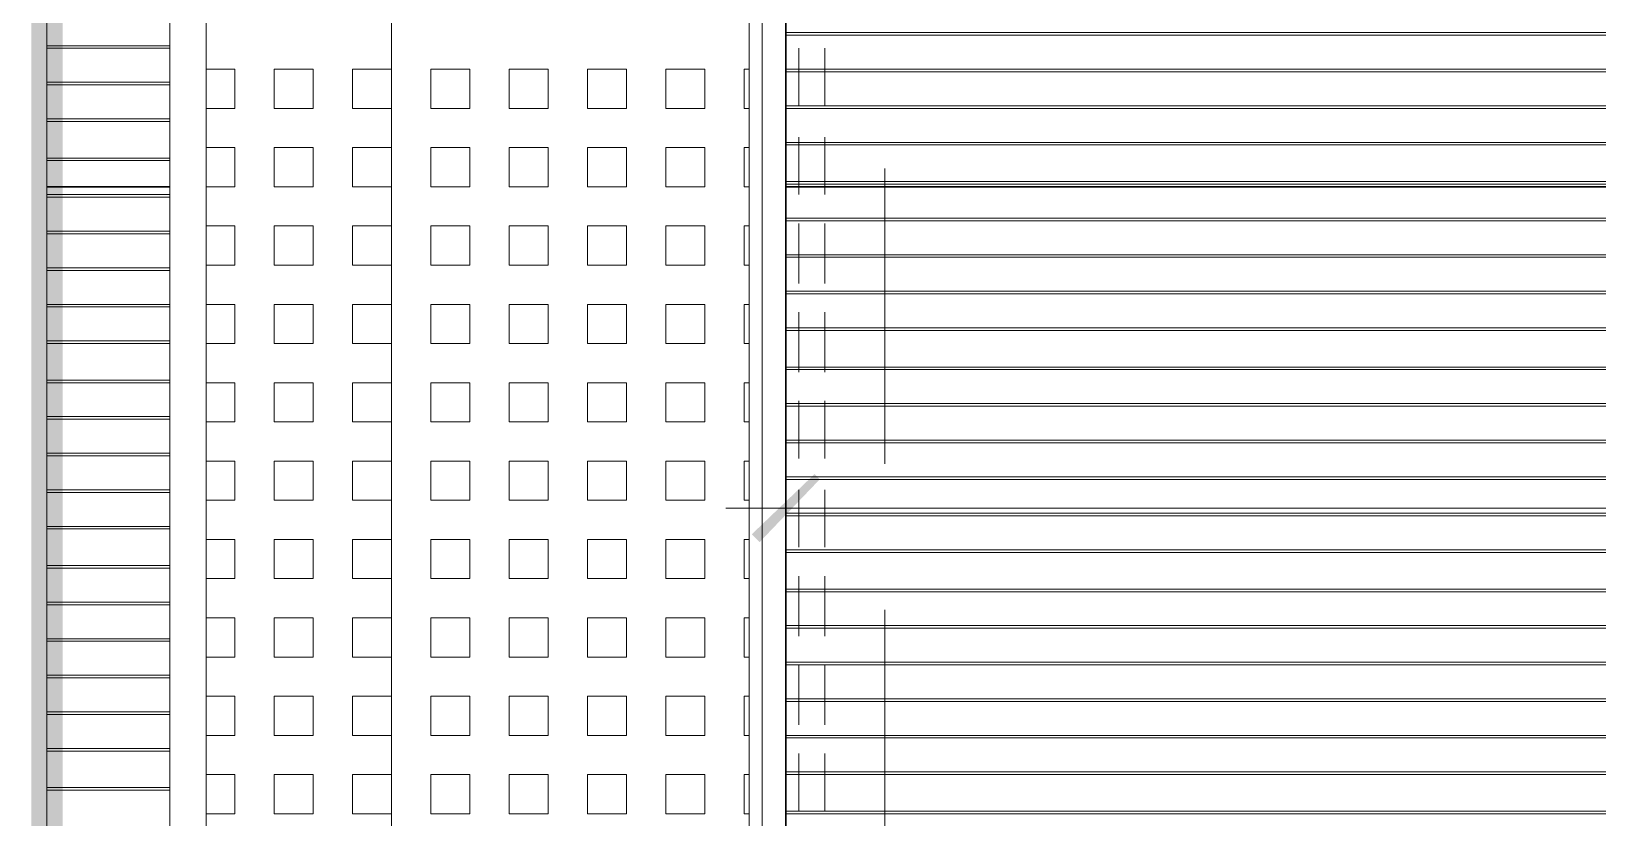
# Model space of a CAD drawing. Header units: millimetres. Extents: x -356862 to 418287, y 0 to 839748.
# Drawn here: x 35.986 to 36.986, y 12.443 to 12.944 of the extents above; entities that cross this region are included whole.
import ezdxf

# ---------------------------------------------------------------- set-up
doc = ezdxf.new("R2010")
doc.units = ezdxf.units.MM
doc.layers.add('PDF _Геометрия', color=7, linetype='Continuous', true_color=0xbababa)
doc.layers.add('PDF _Сплошная заливка', color=7, linetype='Continuous', true_color=0xf50000)

msp = doc.modelspace()

# ---------------------------------------------------------------- linework, layer by layer
at = {"layer": 'PDF _Геометрия', "color": 7, "lineweight": 5}
for points in [[(35.996, 13.15026), (35.996, 9.84373)], [(36.53097, 12.85694), (36.53097, 12.66861)], [(36.53097, 12.57528), (36.53097, 12.38862)]]:
    msp.add_lwpolyline(points, dxfattribs=at)
at = {"layer": 'PDF _Геометрия', "color": 161, "lineweight": 9, "true_color": 0x7f9fff}
msp.add_lwpolyline([(35.996, 9.84373), (35.996, 13.15026), (36.07433, 13.15026), (36.07433, 9.84373)], close=True, dxfattribs=at)
at = {"layer": 'PDF _Геометрия', "color": 6, "lineweight": 9}
for points in [[(36.07433, 9.84373), (36.07433, 13.15026), (36.46764, 13.15026), (36.46764, 9.84373)], [(36.09766, 9.86706), (36.09766, 13.12693), (36.44431, 13.12693), (36.44431, 9.86706)]]:
    msp.add_lwpolyline(points, close=True, dxfattribs=at)
at = {"layer": 'PDF _Геометрия', "color": 150, "lineweight": 30, "true_color": 0x0080ff}
msp.add_lwpolyline([(38.64089, 10.32037), (38.35757, 10.32037), (38.35757, 10.55536), (38.35757, 10.79202), (38.35757, 11.02868), (38.07424, 11.02868), (38.07424, 11.26534), (38.07424, 11.50033), (38.07424, 11.73698), (37.79092, 11.73698), (37.79092, 11.97364), (37.79092, 12.2103), (37.79092, 12.44195), (37.5076, 12.44195), (37.5076, 13.03693), (36.94096, 13.03693), (36.94096, 13.15526), (36.46764, 13.15526), (36.46764, 9.84706), (38.64089, 9.84706)], close=True, dxfattribs=at)
at = {"layer": 'PDF _Геометрия', "lineweight": 5}
for points in [[(36.21599, 13.00026), (36.21599, 11.60699)], [(36.45264, 11.60699), (36.45264, 13.00026)]]:
    msp.add_lwpolyline(points, dxfattribs=at)
at = {"layer": 'PDF _Геометрия', "color": 254, "lineweight": 5, "true_color": 0xdcdcdc}
for points in [[(36.46764, 12.9436), (37.5076, 12.9436)], [(35.996, 12.9336), (36.07433, 12.9336)], [(35.996, 12.91027), (36.07433, 12.91027)], [(36.46764, 12.9186), (37.5076, 12.9186)], [(36.46764, 12.89527), (37.5076, 12.89527)], [(35.996, 12.88694), (36.07433, 12.88694)], [(36.46764, 12.87194), (37.5076, 12.87194)], [(35.996, 12.8636), (36.07433, 12.8636)], [(35.996, 12.84027), (36.07433, 12.84027)], [(36.46764, 12.8486), (37.5076, 12.8486)], [(36.46764, 12.82527), (37.5076, 12.82527)], [(35.996, 12.81694), (36.07433, 12.81694)], [(36.46764, 12.80027), (37.5076, 12.80027)], [(35.996, 12.79194), (36.07433, 12.79194)], [(36.46764, 12.77694), (37.5076, 12.77694)], [(35.996, 12.76861), (36.07433, 12.76861)], [(36.46764, 12.75361), (37.5076, 12.75361)], [(35.996, 12.74527), (36.07433, 12.74527)], [(36.46764, 12.73028), (37.5076, 12.73028)], [(35.996, 12.72194), (36.07433, 12.72194)], [(36.46764, 12.70694), (37.5076, 12.70694)], [(35.996, 12.69861), (36.07433, 12.69861)], [(36.46764, 12.68361), (37.5076, 12.68361)], [(35.996, 12.67528), (36.07433, 12.67528)], [(35.996, 12.65028), (36.07433, 12.65028)], [(36.46764, 12.65861), (37.5076, 12.65861)], [(36.46764, 12.63528), (37.5076, 12.63528)], [(35.996, 12.62695), (36.07433, 12.62695)], [(36.46764, 12.61195), (37.5076, 12.61195)], [(35.996, 12.60361), (36.07433, 12.60361)], [(35.996, 12.58028), (36.07433, 12.58028)], [(36.46764, 12.58861), (37.5076, 12.58861)], [(36.46764, 12.56528), (37.5076, 12.56528)], [(35.996, 12.55695), (36.07433, 12.55695)], [(36.46764, 12.54195), (37.5076, 12.54195)], [(35.996, 12.53195), (36.07433, 12.53195)], [(36.46764, 12.51695), (37.5076, 12.51695)], [(35.996, 12.50862), (36.07433, 12.50862)], [(36.46764, 12.49362), (37.5076, 12.49362)], [(35.996, 12.48529), (36.07433, 12.48529)], [(36.46764, 12.47029), (37.5076, 12.47029)], [(35.996, 12.46195), (36.07433, 12.46195)], [(36.46764, 12.44695), (37.5076, 12.44695)]]:
    msp.add_lwpolyline(points, close=True, dxfattribs=at)
for points in [[(37.5076, 12.94193), (36.46764, 12.94193)], [(36.07433, 12.93527), (35.996, 12.93527)], [(37.5076, 12.92027), (36.46764, 12.92027)], [(36.07433, 12.91193), (35.996, 12.91193)], [(37.5076, 12.89694), (36.46764, 12.89694)], [(36.07433, 12.8886), (35.996, 12.8886)], [(37.5076, 12.8736), (36.46764, 12.8736)], [(36.07433, 12.86194), (35.996, 12.86194)], [(37.5076, 12.84694), (36.46764, 12.84694)], [(36.07433, 12.8386), (35.996, 12.8386)], [(37.5076, 12.82361), (36.46764, 12.82361)], [(36.07433, 12.81527), (35.996, 12.81527)], [(37.5076, 12.80194), (36.46764, 12.80194)], [(36.07433, 12.79361), (35.996, 12.79361)], [(36.07433, 12.77027), (35.996, 12.77027)], [(37.5076, 12.77861), (36.46764, 12.77861)], [(37.5076, 12.75527), (36.46764, 12.75527)], [(36.07433, 12.74694), (35.996, 12.74694)], [(36.07433, 12.72028), (35.996, 12.72028)], [(37.5076, 12.72861), (36.46764, 12.72861)], [(37.5076, 12.70528), (36.46764, 12.70528)], [(36.07433, 12.69694), (35.996, 12.69694)], [(37.5076, 12.68194), (36.46764, 12.68194)], [(36.07433, 12.67361), (35.996, 12.67361)], [(37.5076, 12.66028), (36.46764, 12.66028)], [(36.07433, 12.65195), (35.996, 12.65195)], [(37.5076, 12.63695), (36.46764, 12.63695)], [(36.07433, 12.62861), (35.996, 12.62861)], [(37.5076, 12.61361), (36.46764, 12.61361)], [(36.07433, 12.60195), (35.996, 12.60195)], [(37.5076, 12.58695), (36.46764, 12.58695)], [(36.07433, 12.57861), (35.996, 12.57861)], [(37.5076, 12.56362), (36.46764, 12.56362)], [(36.07433, 12.55528), (35.996, 12.55528)], [(37.5076, 12.54028), (36.46764, 12.54028)], [(36.07433, 12.53362), (35.996, 12.53362)], [(36.07433, 12.51028), (35.996, 12.51028)], [(37.5076, 12.51862), (36.46764, 12.51862)], [(37.5076, 12.49529), (36.46764, 12.49529)], [(36.07433, 12.48695), (35.996, 12.48695)], [(37.5076, 12.47195), (36.46764, 12.47195)], [(36.07433, 12.46029), (35.996, 12.46029)], [(37.79092, 12.44529), (36.46764, 12.44529)]]:
    msp.add_lwpolyline(points, dxfattribs=at)
at = {"layer": 'PDF _Геометрия', "color": 252, "lineweight": 5, "true_color": 0x989898}
for points in [[(36.47598, 12.9336), (36.47598, 12.89694)], [(36.49264, 12.89694), (36.49264, 12.9336)], [(36.47598, 12.87694), (36.47598, 12.84027)], [(36.49264, 12.84027), (36.49264, 12.87694)], [(36.47598, 12.82194), (36.47598, 12.78361)], [(36.49264, 12.78361), (36.49264, 12.82194)], [(36.47598, 12.76527), (36.47598, 12.72694)], [(36.49264, 12.72694), (36.49264, 12.76527)], [(36.47598, 12.70861), (36.47598, 12.67194)], [(36.49264, 12.67194), (36.49264, 12.70861)], [(36.47598, 12.65195), (36.47598, 12.61528)], [(36.49264, 12.61528), (36.49264, 12.65195)], [(36.47598, 12.59695), (36.47598, 12.55862)], [(36.49264, 12.55862), (36.49264, 12.59695)], [(36.47598, 12.54028), (36.47598, 12.50195)], [(36.49264, 12.50195), (36.49264, 12.54028)], [(36.47598, 12.48362), (36.47598, 12.44695)], [(36.49264, 12.44695), (36.49264, 12.48362)]]:
    msp.add_lwpolyline(points, dxfattribs=at)
at = {"layer": 'PDF _Геометрия', "color": 6, "lineweight": 5}
for points in [[(36.09766, 12.89527), (36.11599, 12.89527), (36.11599, 12.92027), (36.09766, 12.92027)], [(36.44431, 12.89527), (36.44098, 12.89527), (36.44098, 12.92027), (36.44431, 12.92027)], [(36.09766, 12.84527), (36.11599, 12.84527), (36.11599, 12.87027), (36.09766, 12.87027)], [(36.44431, 12.84527), (36.44098, 12.84527), (36.44098, 12.87027), (36.44431, 12.87027)], [(36.09766, 12.79527), (36.11599, 12.79527), (36.11599, 12.82027), (36.09766, 12.82027)], [(36.44431, 12.79527), (36.44098, 12.79527), (36.44098, 12.82027), (36.44431, 12.82027)], [(36.09766, 12.74527), (36.11599, 12.74527), (36.11599, 12.77027), (36.09766, 12.77027)], [(36.44431, 12.74527), (36.44098, 12.74527), (36.44098, 12.77027), (36.44431, 12.77027)], [(36.09766, 12.69528), (36.11599, 12.69528), (36.11599, 12.72028), (36.09766, 12.72028)], [(36.44431, 12.69528), (36.44098, 12.69528), (36.44098, 12.72028), (36.44431, 12.72028)], [(36.09766, 12.64528), (36.11599, 12.64528), (36.11599, 12.67028), (36.09766, 12.67028)], [(36.44431, 12.64528), (36.44098, 12.64528), (36.44098, 12.67028), (36.44431, 12.67028)], [(36.09766, 12.59528), (36.11599, 12.59528), (36.11599, 12.62028), (36.09766, 12.62028)], [(36.44431, 12.59528), (36.44098, 12.59528), (36.44098, 12.62028), (36.44431, 12.62028)], [(36.09766, 12.54528), (36.11599, 12.54528), (36.11599, 12.57028), (36.09766, 12.57028)], [(36.44431, 12.54528), (36.44098, 12.54528), (36.44098, 12.57028), (36.44431, 12.57028)], [(36.09766, 12.49529), (36.11599, 12.49529), (36.11599, 12.52028), (36.09766, 12.52028)], [(36.44431, 12.49529), (36.44098, 12.49529), (36.44098, 12.52028), (36.44431, 12.52028)], [(36.09766, 12.44529), (36.11599, 12.44529), (36.11599, 12.47029), (36.09766, 12.47029)], [(36.44431, 12.44529), (36.44098, 12.44529), (36.44098, 12.47029), (36.44431, 12.47029)]]:
    msp.add_lwpolyline(points, dxfattribs=at)
for points in [[(36.14099, 12.92027), (36.16599, 12.92027), (36.16599, 12.89527), (36.14099, 12.89527)], [(36.19099, 12.92027), (36.21599, 12.92027), (36.21599, 12.89527), (36.19099, 12.89527)], [(36.24099, 12.92027), (36.26598, 12.92027), (36.26598, 12.89527), (36.24099, 12.89527)], [(36.29098, 12.92027), (36.31598, 12.92027), (36.31598, 12.89527), (36.29098, 12.89527)], [(36.34098, 12.92027), (36.36598, 12.92027), (36.36598, 12.89527), (36.34098, 12.89527)], [(36.39098, 12.92027), (36.41598, 12.92027), (36.41598, 12.89527), (36.39098, 12.89527)], [(36.14099, 12.87027), (36.16599, 12.87027), (36.16599, 12.84527), (36.14099, 12.84527)], [(36.19099, 12.87027), (36.21599, 12.87027), (36.21599, 12.84527), (36.19099, 12.84527)], [(36.24099, 12.87027), (36.26598, 12.87027), (36.26598, 12.84527), (36.24099, 12.84527)], [(36.29098, 12.87027), (36.31598, 12.87027), (36.31598, 12.84527), (36.29098, 12.84527)], [(36.34098, 12.87027), (36.36598, 12.87027), (36.36598, 12.84527), (36.34098, 12.84527)], [(36.39098, 12.87027), (36.41598, 12.87027), (36.41598, 12.84527), (36.39098, 12.84527)], [(36.14099, 12.82027), (36.16599, 12.82027), (36.16599, 12.79527), (36.14099, 12.79527)], [(36.19099, 12.82027), (36.21599, 12.82027), (36.21599, 12.79527), (36.19099, 12.79527)], [(36.24099, 12.82027), (36.26598, 12.82027), (36.26598, 12.79527), (36.24099, 12.79527)], [(36.29098, 12.82027), (36.31598, 12.82027), (36.31598, 12.79527), (36.29098, 12.79527)], [(36.34098, 12.82027), (36.36598, 12.82027), (36.36598, 12.79527), (36.34098, 12.79527)], [(36.39098, 12.82027), (36.41598, 12.82027), (36.41598, 12.79527), (36.39098, 12.79527)], [(36.14099, 12.77027), (36.16599, 12.77027), (36.16599, 12.74527), (36.14099, 12.74527)], [(36.19099, 12.77027), (36.21599, 12.77027), (36.21599, 12.74527), (36.19099, 12.74527)], [(36.24099, 12.77027), (36.26598, 12.77027), (36.26598, 12.74527), (36.24099, 12.74527)], [(36.29098, 12.77027), (36.31598, 12.77027), (36.31598, 12.74527), (36.29098, 12.74527)], [(36.34098, 12.77027), (36.36598, 12.77027), (36.36598, 12.74527), (36.34098, 12.74527)], [(36.39098, 12.77027), (36.41598, 12.77027), (36.41598, 12.74527), (36.39098, 12.74527)], [(36.14099, 12.72028), (36.16599, 12.72028), (36.16599, 12.69528), (36.14099, 12.69528)], [(36.19099, 12.72028), (36.21599, 12.72028), (36.21599, 12.69528), (36.19099, 12.69528)], [(36.24099, 12.72028), (36.26598, 12.72028), (36.26598, 12.69528), (36.24099, 12.69528)], [(36.29098, 12.72028), (36.31598, 12.72028), (36.31598, 12.69528), (36.29098, 12.69528)], [(36.34098, 12.72028), (36.36598, 12.72028), (36.36598, 12.69528), (36.34098, 12.69528)], [(36.39098, 12.72028), (36.41598, 12.72028), (36.41598, 12.69528), (36.39098, 12.69528)], [(36.14099, 12.67028), (36.16599, 12.67028), (36.16599, 12.64528), (36.14099, 12.64528)], [(36.19099, 12.67028), (36.21599, 12.67028), (36.21599, 12.64528), (36.19099, 12.64528)], [(36.24099, 12.67028), (36.26598, 12.67028), (36.26598, 12.64528), (36.24099, 12.64528)], [(36.29098, 12.67028), (36.31598, 12.67028), (36.31598, 12.64528), (36.29098, 12.64528)], [(36.34098, 12.67028), (36.36598, 12.67028), (36.36598, 12.64528), (36.34098, 12.64528)], [(36.39098, 12.67028), (36.41598, 12.67028), (36.41598, 12.64528), (36.39098, 12.64528)], [(36.14099, 12.62028), (36.16599, 12.62028), (36.16599, 12.59528), (36.14099, 12.59528)], [(36.19099, 12.62028), (36.21599, 12.62028), (36.21599, 12.59528), (36.19099, 12.59528)], [(36.24099, 12.62028), (36.26598, 12.62028), (36.26598, 12.59528), (36.24099, 12.59528)], [(36.29098, 12.62028), (36.31598, 12.62028), (36.31598, 12.59528), (36.29098, 12.59528)], [(36.34098, 12.62028), (36.36598, 12.62028), (36.36598, 12.59528), (36.34098, 12.59528)], [(36.39098, 12.62028), (36.41598, 12.62028), (36.41598, 12.59528), (36.39098, 12.59528)], [(36.14099, 12.57028), (36.16599, 12.57028), (36.16599, 12.54528), (36.14099, 12.54528)], [(36.19099, 12.57028), (36.21599, 12.57028), (36.21599, 12.54528), (36.19099, 12.54528)], [(36.24099, 12.57028), (36.26598, 12.57028), (36.26598, 12.54528), (36.24099, 12.54528)], [(36.29098, 12.57028), (36.31598, 12.57028), (36.31598, 12.54528), (36.29098, 12.54528)], [(36.34098, 12.57028), (36.36598, 12.57028), (36.36598, 12.54528), (36.34098, 12.54528)], [(36.39098, 12.57028), (36.41598, 12.57028), (36.41598, 12.54528), (36.39098, 12.54528)], [(36.14099, 12.52028), (36.16599, 12.52028), (36.16599, 12.49529), (36.14099, 12.49529)], [(36.19099, 12.52028), (36.21599, 12.52028), (36.21599, 12.49529), (36.19099, 12.49529)], [(36.24099, 12.52028), (36.26598, 12.52028), (36.26598, 12.49529), (36.24099, 12.49529)], [(36.29098, 12.52028), (36.31598, 12.52028), (36.31598, 12.49529), (36.29098, 12.49529)], [(36.34098, 12.52028), (36.36598, 12.52028), (36.36598, 12.49529), (36.34098, 12.49529)], [(36.39098, 12.52028), (36.41598, 12.52028), (36.41598, 12.49529), (36.39098, 12.49529)], [(36.14099, 12.47029), (36.16599, 12.47029), (36.16599, 12.44529), (36.14099, 12.44529)], [(36.19099, 12.47029), (36.21599, 12.47029), (36.21599, 12.44529), (36.19099, 12.44529)], [(36.24099, 12.47029), (36.26598, 12.47029), (36.26598, 12.44529), (36.24099, 12.44529)], [(36.29098, 12.47029), (36.31598, 12.47029), (36.31598, 12.44529), (36.29098, 12.44529)], [(36.34098, 12.47029), (36.36598, 12.47029), (36.36598, 12.44529), (36.34098, 12.44529)], [(36.39098, 12.47029), (36.41598, 12.47029), (36.41598, 12.44529), (36.39098, 12.44529)]]:
    msp.add_lwpolyline(points, close=True, dxfattribs=at)
at = {"layer": 'PDF _Геометрия', "color": 7, "lineweight": 18}
for points in [[(36.46764, 12.9186), (36.46764, 12.60195)], [(36.42931, 12.64028), (37.5476, 12.64028)]]:
    msp.add_lwpolyline(points, dxfattribs=at)
at = {"layer": 'PDF _Геометрия', "color": 150, "lineweight": 30, "true_color": 0x0080ff}
for points in [[(36.07433, 12.84527), (35.996, 12.84527)], [(37.5076, 12.84527), (36.46764, 12.84527)]]:
    msp.add_lwpolyline(points, dxfattribs=at)
at = {"layer": 'PDF _Сплошная заливка', "color": 5, "transparency": 33554559}
for points in [[(35.986, 9.45041), (36.006, 9.45041), (35.986, 13.63357)], [(36.006, 9.45041), (35.986, 13.63357), (36.006, 13.63357)]]:
    msp.add_solid(points, dxfattribs=at)
at = {"layer": 'PDF _Сплошная заливка', "color": 7, "transparency": 33554559}
for points in [[(36.48598, 12.66194), (36.45098, 12.61861), (36.44598, 12.62361)], [(36.48931, 12.65861), (36.48598, 12.66194), (36.45098, 12.61861)]]:
    msp.add_solid(points, dxfattribs=at)

doc.saveas('drawing.dxf')
